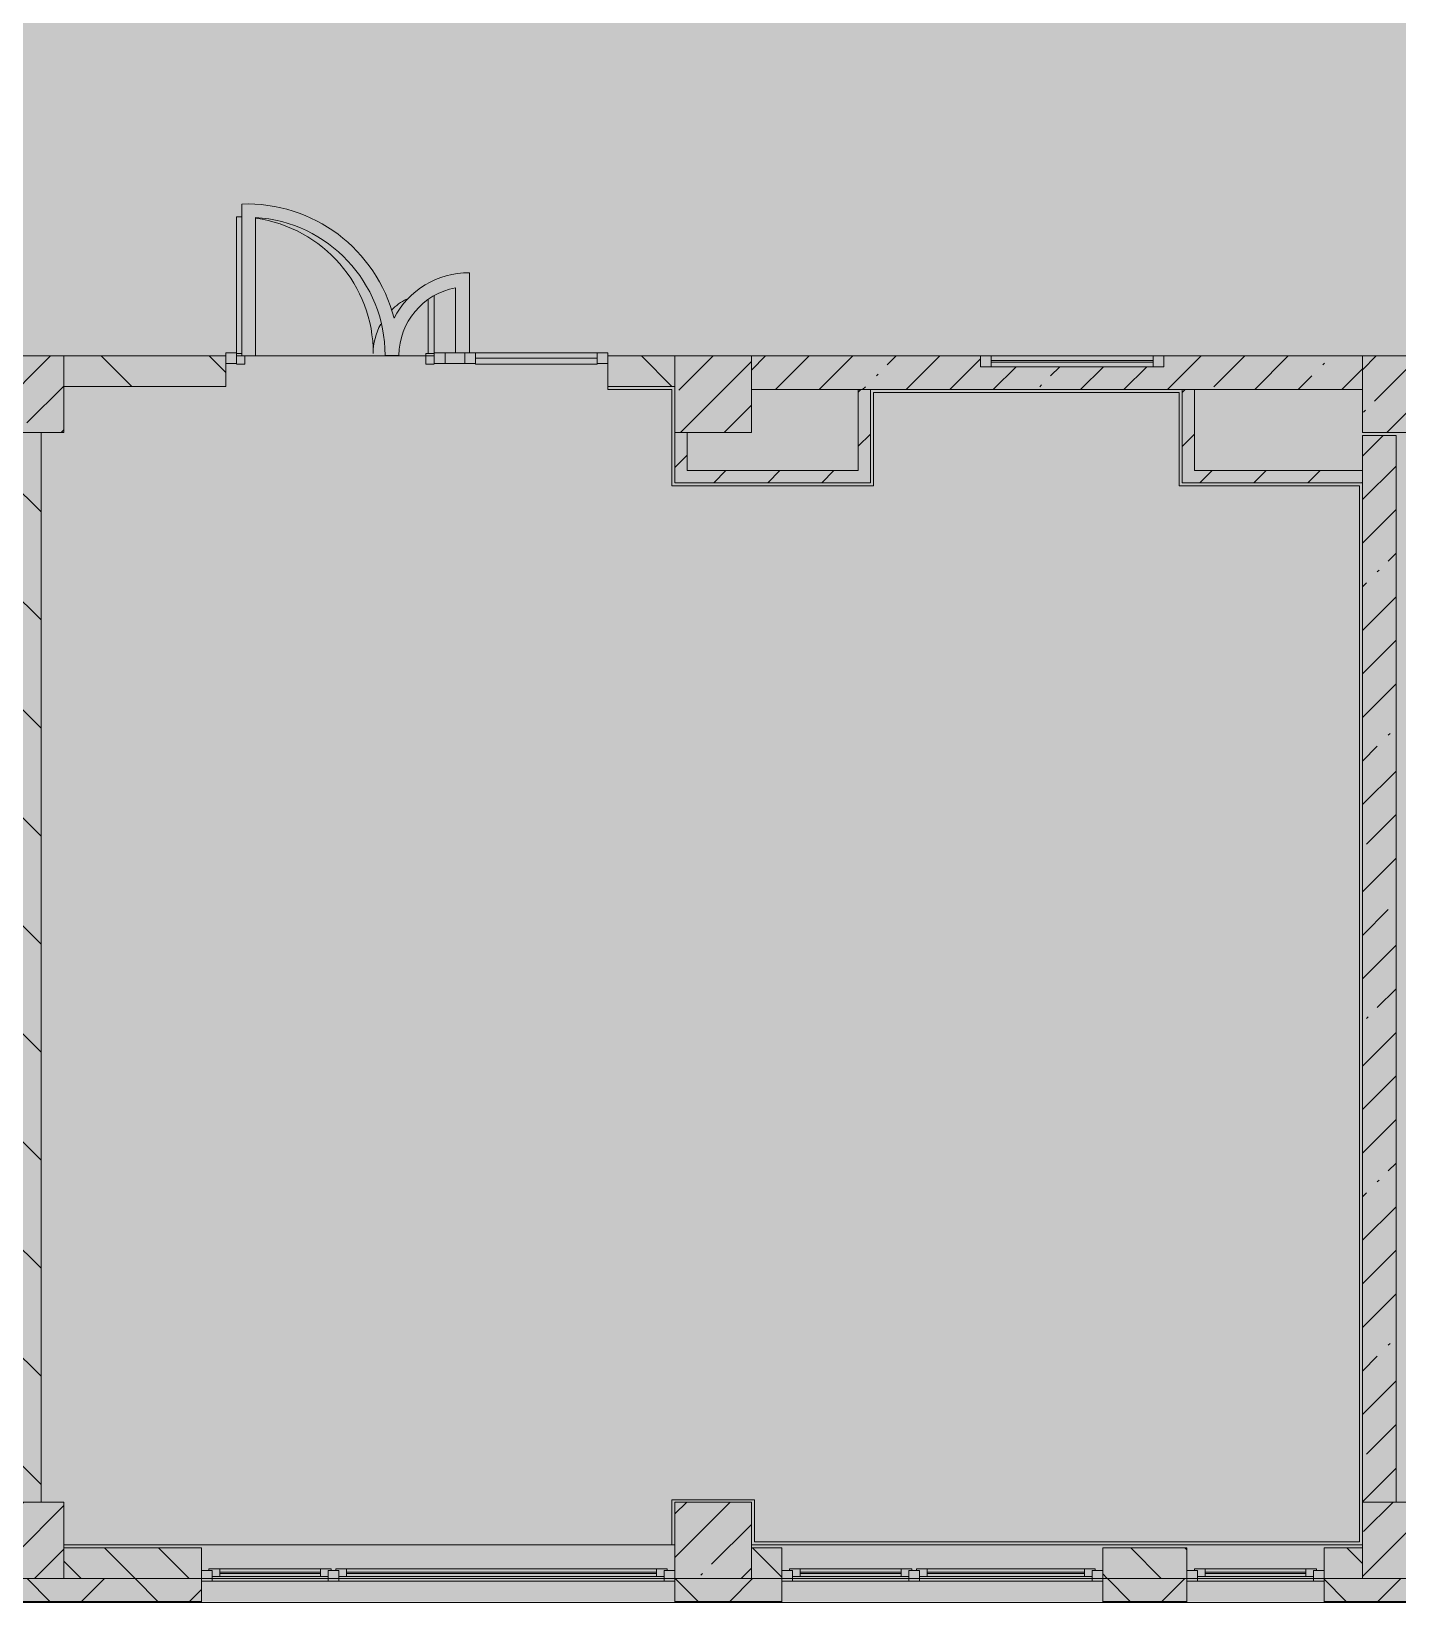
# Model space of a CAD drawing. Header units: millimetres. Extents: x 35355 to 234366, y -8553 to 29000.
# Drawn here: x 164054 to 172996, y -258 to 10024 of the extents above; entities that cross this region are included whole.
import ezdxf

# ---------------------------------------------------------------- set-up
doc = ezdxf.new("R2010")
doc.units = ezdxf.units.MM
doc.layers.add('A-DETL-GENF-2', color=7, linetype='Continuous', lineweight=9, true_color=0xc0c0c0, transparency=0.4)
for name, color, linetype, lineweight, true_color in [('A-DETL-GENF-4', 7, 'Continuous', 5, 0xb7b7b7), ('A-DOOR-4', 7, 'Continuous', 5, 0xe2e2e2), ('A-DOOR-5', 7, 'Continuous', 5, 0xb7b7b7), ('A-FLOR-1', 7, 'Continuous', 5, 0xb7b7b7), ('A-GLAZ-3', 7, 'Continuous', 5, 0x737373), ('A-GLAZ-CURT-2', 7, 'Continuous', 5, 0x737373), ('A-GLAZ-CWMG-2', 7, 'Continuous', 5, 0x737373), ('A-WALL-3', 7, 'Continuous', 5, 0x737373), ('A-WALL-4', 7, 'Continuous', 9, 0x737373), ('I-WALL-2', 7, 'Continuous', 5, 0x737373), ('S-COLS-2', 7, 'Continuous', 5, 0x737373)]:
    doc.layers.add(name, color=color, linetype=linetype, lineweight=lineweight, true_color=true_color)
for name, color, linetype, lineweight in [('A-GLAZ-CURT-3', 7, 'Continuous', 5), ('A-WALL', 7, 'Continuous', 9), ('A-WALL-2', 7, 'Continuous', 5), ('I-WALL-3', 7, 'Continuous', 5), ('S-COLS-1', 7, 'Continuous', 5)]:
    doc.layers.add(name, color=color, linetype=linetype, lineweight=lineweight)
pattern_1 = [(45, (107356.5, 0), (-285.1231, 285.1231), []), (45, (107641.6, 0), (-285.1231, 285.1231), [504.031, -100.806, 16.764, -84.042])]
pattern_2 = [(135, (107356.5, 0), (-353.5534, -353.5534), [])]
pattern_3 = [(45, (107356.5, 0), (-176.7767, 176.7767), [])]

# ---------------------------------------------------------------- blocks, each defined once
blk = doc.blocks.new('BSC_Колонна _Прямоугольная - 500х500-V55-3_6_2_птичка')
at = {"layer": 'S-COLS-1'}
h = blk.add_hatch(dxfattribs=at)
h.set_pattern_fill('FP_78', color=256, style=0, pattern_type=2)
h.set_pattern_definition([(45, (-61160, -7650), (-285.1231, 285.1231), []), (45, (-60874.88, -7650), (-285.123, 285.123), [504.031, -100.806, 16.764, -84.042])])
h.paths.add_polyline_path([(250, -250), (250, 250), (-250, 250), (-250, -250)])
at = {"layer": 'S-COLS-2'}
for p, q in [((250, 250), (-250, 250)), ((-250, 250), (-250, -250)), ((250, -250), (250, 250)), ((-250, -250), (250, -250))]:
    blk.add_line(p, q, dxfattribs=at)
blk = doc.blocks.new('BSC_Колонна _Прямоугольная - 500х500-V62-3_6_2_птичка')
at = {"layer": 'S-COLS-1'}
h = blk.add_hatch(dxfattribs=at)
h.set_pattern_fill('FP_85', color=256, style=0, pattern_type=2)
h.set_pattern_definition([(45, (-61160, -150), (-285.123, 285.123), []), (45, (-60874.88, -150), (-285.123, 285.123), [504.031, -100.806, 16.764, -84.042])])
h.paths.add_polyline_path([(250, -250), (250, 250), (-250, 250), (-250, -250)])
at = {"layer": 'S-COLS-2'}
for p, q in [((250, 250), (-250, 250)), ((-250, 250), (-250, -250)), ((250, -250), (250, 250)), ((-250, -250), (250, -250))]:
    blk.add_line(p, q, dxfattribs=at)
blk = doc.blocks.new('BSC_Колонна _Прямоугольная - 500х500-V63-3_6_2_птичка')
at = {"layer": 'S-COLS-1'}
h = blk.add_hatch(dxfattribs=at)
h.set_pattern_fill('FP_86', color=256, style=0, pattern_type=2)
h.set_pattern_definition([(45, (-65660, -150), (-285.1231, 285.1231), []), (45, (-65374.88, -150), (-285.1231, 285.1231), [504.031, -100.806, 16.764, -84.042])])
h.paths.add_polyline_path([(250, -250), (250, 250), (-250, 250), (-250, -250)])
at = {"layer": 'S-COLS-2'}
for p, q in [((250, 250), (-250, 250)), ((-250, 250), (-250, -250)), ((250, -250), (250, 250)), ((-250, -250), (250, -250))]:
    blk.add_line(p, q, dxfattribs=at)
blk = doc.blocks.new('BSC_Колонна _Прямоугольная - 500х500-V66-3_6_2_птичка')
at = {"layer": 'S-COLS-1'}
h = blk.add_hatch(dxfattribs=at)
h.set_pattern_fill('FP_89', color=256, style=0, pattern_type=2)
h.set_pattern_definition([(45, (-65660, -7650), (-285.1231, 285.1231), []), (45, (-65374.88, -7650), (-285.1231, 285.1231), [504.031, -100.806, 16.764, -84.042])])
h.paths.add_polyline_path([(250, -250), (250, 22), (220, 22), (220, 30), (250, 30), (250, 250), (-250, 250), (-250, -250), (220, -250)])
at = {"layer": 'S-COLS-2'}
for p, q in [((220, 250), (-250, 250)), ((-250, 250), (-250, -250)), ((250, -250), (250, 22)), ((-250, -250), (250, -250))]:
    blk.add_line(p, q, dxfattribs=at)
blk = doc.blocks.new('BSC_Колонна _Прямоугольная - 500х500-V74-3_6_2_птичка')
at = {"layer": 'S-COLS-1'}
h = blk.add_hatch(dxfattribs=at)
h.set_pattern_fill('FP_106', color=256, style=0, pattern_type=2)
h.set_pattern_definition([(45, (-56660, -150), (-285.123, 285.123), []), (45, (-56374.88, -150), (-285.123, 285.123), [504.031, -100.806, 16.764, -84.042])])
h.paths.add_polyline_path([(-250, -250), (250, -250), (250, 250), (-250, 250), (-250, 81)])
at = {"layer": 'S-COLS-2'}
for p, q in [((250, 250), (-250, 250)), ((-250, 250), (-250, -250)), ((250, -250), (250, 250)), ((-250, -250), (250, -250))]:
    blk.add_line(p, q, dxfattribs=at)
blk = doc.blocks.new('BSC_Колонна _Прямоугольная - 500х500-V75-3_6_2_птичка')
at = {"layer": 'S-COLS-1'}
h = blk.add_hatch(dxfattribs=at)
h.set_pattern_fill('FP_107', color=256, style=0, pattern_type=2)
h.set_pattern_definition([(45, (-56660, -7650), (-285.123, 285.123), []), (45, (-56374.88, -7650), (-285.123, 285.123), [504.031, -100.806, 16.764, -84.042])])
h.paths.add_polyline_path([(-250, -250), (250, -250), (250, 250), (-250, 250)])
at = {"layer": 'S-COLS-2'}
for p, q in [((250, 250), (-250, 250)), ((-250, 250), (-250, -250)), ((250, -250), (250, 250)), ((-250, -250), (250, -250))]:
    blk.add_line(p, q, dxfattribs=at)
blk = doc.blocks.new('120_Окно_СКБ_2Ст - 120_Окно_СКБ_2Ст 3100х2500 _мал_створка слева_ 2-22446355-3_6_2_птичка')
at = {"layer": 'A-GLAZ-3'}
for p, q in [((-1550, -127), (-1550, -57)), ((-1550, -57), (-1480, -57)), ((1550, -57), (-1550, -57)), ((-1480, -57), (-1480, -127)), ((650, -87), (-1480, -87)), ((-1480, -87), (-1480, -127)), ((-1430, -137), (-1430, -87)), ((600, -137), (600, -87)), ((650, -127), (650, -57)), ((650, -57), (720, -57)), ((650, -127), (650, -87)), ((720, -57), (720, -127)), ((1480, -87), (720, -87)), ((720, -87), (720, -127)), ((770, -137), (770, -87)), ((1430, -137), (1430, -87)), ((1480, -127), (1480, -57)), ((1480, -57), (1550, -57)), ((1480, -127), (1480, -87)), ((1550, -57), (1550, -127)), ((-1480, -127), (-1550, -127)), ((-1550, -127), (-1500, -127)), ((-1480, -127), (-1500, -127)), ((-1500, -127), (-1500, -137)), ((-1500, -137), (670, -137)), ((670, -137), (-1500, -137)), ((-1430, -107), (600, -107)), ((600, -117), (-1430, -117)), ((720, -127), (650, -127)), ((670, -127), (650, -127)), ((670, -127), (700, -127)), ((670, -137), (670, -127)), ((720, -127), (700, -127)), ((700, -127), (700, -137)), ((700, -137), (1500, -137)), ((1500, -137), (700, -137)), ((770, -107), (1430, -107)), ((1430, -117), (770, -117)), ((1550, -127), (1480, -127)), ((1500, -127), (1480, -127)), ((1500, -127), (1550, -127)), ((1500, -137), (1500, -127))]:
    blk.add_line(p, q, dxfattribs=at)
blk = doc.blocks.new('120_Окно_СКБ_1Ст - 120_Окно_СКБ_1Ст 900х2500_h_-V81-3_6_2_птичка')
at = {"layer": 'A-GLAZ-3'}
for p, q in [((-450, -127), (-450, -57)), ((-450, -57), (-380, -57)), ((450, -57), (-450, -57)), ((-380, -57), (-380, -127)), ((380, -87), (-380, -87)), ((-380, -87), (-380, -127)), ((-330, -137), (-330, -87)), ((330, -137), (330, -87)), ((380, -127), (380, -57)), ((380, -57), (450, -57)), ((380, -127), (380, -87)), ((450, -57), (450, -127)), ((-380, -127), (-450, -127)), ((-450, -127), (-400, -127)), ((-380, -127), (-400, -127)), ((-400, -127), (-400, -137)), ((-400, -137), (400, -137)), ((400, -137), (-400, -137)), ((-330, -107), (330, -107)), ((330, -117), (-330, -117)), ((450, -127), (380, -127)), ((400, -127), (380, -127)), ((400, -127), (450, -127)), ((400, -137), (400, -127))]:
    blk.add_line(p, q, dxfattribs=at)
blk = doc.blocks.new('120_Окно_СКБ_2Ст - 120_Окно_СКБ_2Ст 2100х2400 _мал створка справа_-V82-3_6_2_птичка')
at = {"layer": 'A-GLAZ-3'}
for p, q in [((-1050, -127), (-1050, -57)), ((-1050, -57), (-980, -57)), ((1050, -57), (-1050, -57)), ((-980, -57), (-980, -127)), ((150, -87), (-980, -87)), ((-980, -87), (-980, -127)), ((-930, -137), (-930, -87)), ((100, -137), (100, -87)), ((150, -127), (150, -57)), ((150, -57), (220, -57)), ((150, -127), (150, -87)), ((220, -57), (220, -127)), ((980, -87), (220, -87)), ((220, -87), (220, -127)), ((270, -137), (270, -87)), ((930, -137), (930, -87)), ((980, -127), (980, -57)), ((980, -57), (1050, -57)), ((980, -127), (980, -87)), ((1050, -57), (1050, -127)), ((-980, -127), (-1050, -127)), ((-1050, -127), (-1000, -127)), ((-980, -127), (-1000, -127)), ((-1000, -127), (-1000, -137)), ((-1000, -137), (170, -137)), ((170, -137), (-1000, -137)), ((-930, -107), (100, -107)), ((100, -117), (-930, -117)), ((220, -127), (150, -127)), ((170, -127), (150, -127)), ((170, -127), (200, -127)), ((170, -137), (170, -127)), ((220, -127), (200, -127)), ((200, -127), (200, -137)), ((200, -137), (1000, -137)), ((1000, -137), (200, -137)), ((270, -107), (930, -107)), ((930, -117), (270, -117)), ((1050, -127), (980, -127)), ((1000, -127), (980, -127)), ((1000, -127), (1050, -127)), ((1000, -137), (1000, -127))]:
    blk.add_line(p, q, dxfattribs=at)
blk = doc.blocks.new('Прямоугольный импост - 50 x 70 мм-V212-3_6_2_птичка')
at = {"layer": 'A-GLAZ-CWMG-2'}
for p, q in [((-70, 35), (0, 35)), ((-70, -35), (-70, 35)), ((0, 35), (0, -35)), ((0, -35), (-70, -35))]:
    blk.add_line(p, q, dxfattribs=at)
blk = doc.blocks.new('Дверь_Витражная_остекление_ - ДВН_ДАО_Главный вход_1200 в свету-V221-3_6_2_птичка')
at = {"layer": 'A-DOOR-4'}
for points in [[(-647, 30), (-613, 35), (-613, 925), (-647, 921), (-647, 35)], [(607, 30), (647, 35), (647, 410), (607, 378), (607, 35)]]:
    blk.add_hatch(color=256, dxfattribs=at).paths.add_polyline_path(points)
at = {"layer": 'A-DETL-GENF-4'}
for p, q in [((-613, 925), (-647, 925)), ((-647, 925), (-647, 35)), ((607, 384), (607, 30)), ((647, 35), (647, 410)), ((-647, 30), (-613, 30)), ((-613, 30), (-647, 30)), ((-592, -40), (-592, 14)), ((592, -40), (592, 30)), ((592, 30), (647, 30)), ((607, 30), (647, 30)), ((-647, -40), (-592, -40)), ((647, -40), (592, -40))]:
    blk.add_line(p, q, dxfattribs=at)
at = {"layer": 'A-DOOR-5'}
for p, q in [((-647, 925), (-647, 35)), ((647, 410), (647, 35))]:
    blk.add_line(p, q, dxfattribs=at)
for centre, radius, start, end in [((-647, 30), 895, 87.7864, 90), ((-647, 30), 895, 360, 81.929), ((647, 30), 400, 116.9009, 134.5716), ((647, 30), 400, 151.2391, 180)]:
    blk.add_arc(centre, radius, start, end, dxfattribs=at)
blk = doc.blocks.new('Системная панель - Стемалит - 40мм-V214-3_6_2_птичка')
at = {"layer": 'A-GLAZ-CURT-2'}
for p, q in [((65, 35), (-65, 35)), ((-65, 35), (-65, -35)), ((65, -35), (65, 35)), ((-65, -35), (65, -35))]:
    blk.add_line(p, q, dxfattribs=at)
blk = doc.blocks.new('Прямоугольный импост - 50 x 70 мм-V215-3_6_2_птичка')
at = {"layer": 'A-GLAZ-CWMG-2'}
for p, q in [((-35, 35), (35, 35)), ((-35, -35), (-35, 35)), ((35, 35), (35, -35)), ((35, -35), (-35, -35))]:
    blk.add_line(p, q, dxfattribs=at)
blk = doc.blocks.new('Прямоугольный импост - 50 x 70 мм-V216-3_6_2_птичка')
at = {"layer": 'A-GLAZ-CWMG-2'}
for p, q in [((0, 35), (-70, 35)), ((-70, 35), (-70, -35)), ((0, -35), (0, 35)), ((-70, -35), (0, -35))]:
    blk.add_line(p, q, dxfattribs=at)
blk = doc.blocks.new('Системная панель - Стекло - 40мм-V222-3_6_2_птичка')
at = {"layer": 'A-GLAZ-CURT-3'}
h = blk.add_hatch(dxfattribs=at)
h.set_pattern_fill('FP_180', color=256, style=0, pattern_type=2)
h.set_pattern_definition([(45, (-60502.5, -7385.7), (-1414.214, 1414.214), [1000, -3000]), (45, (-61502.5, -7885.7), (-1414.214, 1414.214), [3000, -1000]), (45, (-59502.5, -8385.7), (-1414.214, 1414.214), [1000, -3000])])
h.paths.add_polyline_path([(398, -40), (398, 0), (-398, 0), (-398, -40), (-339, -40)])
at = {"layer": 'A-GLAZ-CURT-2'}
for p, q in [((398, 0), (-398, 0)), ((-398, 0), (-398, -40)), ((398, -40), (398, 0)), ((-398, -40), (398, -40))]:
    blk.add_line(p, q, dxfattribs=at)
blk = doc.blocks.new('Прямоугольный импост - 50 x 70 мм-V218-3_6_2_птичка')
at = {"layer": 'A-GLAZ-CWMG-2'}
for p, q in [((-35, 35), (35, 35)), ((-35, -35), (-35, 35)), ((35, 35), (35, -35)), ((35, -35), (-35, -35))]:
    blk.add_line(p, q, dxfattribs=at)
blk = doc.blocks.new('Прямоугольный импост - 50 x 70 мм-V219-3_6_2_птичка')
at = {"layer": 'A-GLAZ-CWMG-2'}
blk.add_line((42060, 7920), (41265, 7920), dxfattribs=at)
blk = doc.blocks.new('120_Окно_СКБ_1Ст - 120_Окно_СКБ_1Ст 400х1200 EI30-V225-3_6_2_птичка')
at = {"layer": 'A-GLAZ-3'}
for p, q in [((-600, 40), (-600, 110)), ((-600, 110), (-530, 110)), ((600, 110), (-600, 110)), ((-530, 110), (-530, 40)), ((530, 40), (530, 110)), ((530, 110), (600, 110)), ((600, 110), (600, 40)), ((-530, 40), (-600, 40)), ((-600, 40), (600, 40)), ((530, 80), (-530, 80)), ((530, 70), (-530, 70)), ((600, 40), (530, 40))]:
    blk.add_line(p, q, dxfattribs=at)

msp = doc.modelspace()

# ---------------------------------------------------------------- hatches: boundary and pattern name
at = {"layer": 'A-DETL-GENF-2'}
msp.add_hatch(color=256, dxfattribs=at).paths.add_polyline_path([(178205.9, -251.7), (183206.5, -251.7), (183206.5, 3288.3), (191926.5, 3288.3), (191926.5, 27348.3), (149266.5, 27348.3), (149266.5, 23888.3), (145666.6, 23888.3), (145666.6, -251.7), (177273.7, -251.7)])
at = {"layer": 'A-WALL-2'}
h = msp.add_hatch(dxfattribs=at)
h.set_pattern_fill('FP_97', color=256, style=0, pattern_type=2)
h.set_pattern_definition([(135, (107356.5, 0), (-176.7767, -176.7767), [])])
h.paths.add_polyline_path([(172612.8, -100), (172766.5, -100), (172766.5, 100), (172516.5, 100), (172516.5, -100)])
h.paths.add_polyline_path([(168966.5, -100), (168966.5, 100), (168766.5, 100), (168766.5, -100), (168884.1, -100)])
h.paths.add_polyline_path([(171066.5, -100), (171616.5, -100), (171616.5, 100), (171066.5, 100)])
h.paths.add_polyline_path([(158366.5, -100), (158366.5, 100), (157616.5, 100), (157616.5, -100)])
h.paths.add_polyline_path([(159766.5, -100), (160016.5, -100), (160016.5, 100), (159766.5, 100), (159766.5, 33.3)])
h.paths.add_polyline_path([(162116.5, -100), (162866.5, -100), (162866.5, 100), (162116.5, 100)])
h.paths.add_polyline_path([(155516.5, -100), (155516.5, 100), (155266.5, 100), (155266.5, -100)])
h.paths.add_polyline_path([(164266.5, -100), (165166.5, -100), (165166.5, 100), (164266.5, 100), (164266.5, -52.2)])
h.paths.add_polyline_path([(149116.5, -100), (149116.5, 100), (148496.5, 100), (148496.5, -100)])
h.paths.add_polyline_path([(151172.6, -100), (151666.5, -100), (151666.5, 100), (150766.5, 100), (150766.5, -100)])
h.paths.add_polyline_path([(145846.5, -100), (145896.5, -100), (145896.5, 100), (145846.5, 100)])
h.paths.add_polyline_path([(150016.5, -100), (150266.5, -100), (150266.5, 100), (150016.5, 100)])
h = msp.add_hatch(dxfattribs=at)
h.set_pattern_fill('FP_99', color=256, style=0, pattern_type=2)
h.set_pattern_definition([(45, (107356.5, 0), (-353.5534, 353.5534), []), (135, (107356.5, 0), (-353.5534, -353.5534), [])])
h.paths.add_polyline_path([(183056.5, -250), (183056.5, -100), (178916.5, -100), (178916.5, -250), (182866.8, -250)])
h.paths.add_polyline_path([(168966.5, -250), (168966.5, -100), (168266.5, -100), (168266.5, -250), (168884.1, -250)])
h.paths.add_polyline_path([(171066.5, -250), (171616.5, -250), (171616.5, -100), (171066.5, -100)])
h.paths.add_polyline_path([(173266.5, -250), (173516.5, -250), (173516.5, -100), (172516.5, -100), (172516.5, -250), (172766.5, -250)])
h.paths.add_polyline_path([(177273.7, -250), (178016.5, -250), (178016.5, -100), (174416.5, -100), (174416.5, -250), (175409.3, -250)])
h.paths.add_polyline_path([(165166.5, -250), (165166.5, -100), (163983.6, -100), (163983.6, -250), (165155.3, -250)])
at = {"layer": 'I-WALL-3'}
h = msp.add_hatch(dxfattribs=at)
h.set_pattern_fill('FP_98', color=256, style=0, pattern_type=2)
h.set_pattern_definition(pattern_2)
h.paths.add_polyline_path([(167951.9, 7700), (168266.5, 7700), (168266.5, 7900), (167826.5, 7900), (167826.5, 7700)])
h.paths.add_polyline_path([(164266.5, 7700), (165326.5, 7700), (165326.5, 7900), (164266.5, 7900)])
h = msp.add_hatch(dxfattribs=at)
h.set_pattern_fill('FP_95', color=256, style=0, pattern_type=2)
h.set_pattern_definition(pattern_1)
h.paths.add_polyline_path([(171586.5, 7680), (172766.5, 7680), (172766.5, 7900), (171466.5, 7900), (171466.5, 7830), (170266.5, 7830), (170266.5, 7900), (168766.5, 7900), (168766.5, 7680), (169816.2, 7680)])
h = msp.add_hatch(dxfattribs=at)
h.set_pattern_fill('FP_100', color=256, style=0, pattern_type=2)
h.set_pattern_definition(pattern_3)
h.paths.add_polyline_path([(169546.5, 7150), (169546.5, 7680), (169466.5, 7680), (169466.5, 7150)])
h = msp.add_hatch(dxfattribs=at)
h.set_pattern_fill('FP_100', color=256, style=0, pattern_type=2)
h.set_pattern_definition(pattern_3)
h.paths.add_polyline_path([(171666.5, 7070), (171666.5, 7680), (171586.5, 7680), (171586.5, 7070)])
h = msp.add_hatch(dxfattribs=at)
h.set_pattern_fill('FP_98', color=256, style=0, pattern_type=2)
h.set_pattern_definition(pattern_2)
h.paths.add_polyline_path([(163917.2, 400), (164117.2, 400), (164117.2, 7400), (163917.2, 7400), (163917.2, 809.6)])
h = msp.add_hatch(dxfattribs=at)
h.set_pattern_fill('FP_100', color=256, style=0, pattern_type=2)
h.set_pattern_definition(pattern_3)
h.paths.add_polyline_path([(168346.5, 7150), (168346.5, 7400), (168266.5, 7400), (168266.5, 7150)])
h = msp.add_hatch(dxfattribs=at)
h.set_pattern_fill('FP_95', color=256, style=0, pattern_type=2)
h.set_pattern_definition(pattern_1)
h.paths.add_polyline_path([(172766.5, 400), (172986.5, 400), (172986.5, 7380), (172766.5, 7380), (172766.5, 809.6)])
h = msp.add_hatch(dxfattribs=at)
h.set_pattern_fill('FP_100', color=256, style=0, pattern_type=2)
h.set_pattern_definition(pattern_3)
h.paths.add_polyline_path([(168266.5, 7070), (169546.5, 7070), (169546.5, 7150), (168266.5, 7150)])
h = msp.add_hatch(dxfattribs=at)
h.set_pattern_fill('FP_100', color=256, style=0, pattern_type=2)
h.set_pattern_definition(pattern_3)
h.paths.add_polyline_path([(172766.5, 7070), (172766.5, 7150), (171666.5, 7150), (171666.5, 7070), (171680.6, 7070)])

# ---------------------------------------------------------------- linework, layer by layer
at = {"layer": 'A-FLOR-1'}
for p, q in [((165430.5, 8894.4), (165430.5, 7900)), ((165520.5, 7900), (165520.5, 8806.8)), ((166920.7, 7920.7), (166920.7, 8443.9)), ((166830.7, 8346.4), (166830.7, 7920.7)), ((165430.5, 7900), (165396.5, 7900)), ((165430.5, 7900), (165520.5, 7900)), ((166691.5, 7900), (165520.5, 7900)), ((166369.1, 7903.5), (166459.2, 7903.5)), ((167826.5, 7680), (167826.5, 7700)), ((168246.5, 7680), (167826.5, 7680)), ((168246.5, 7050), (168246.5, 7680)), ((171566.5, 7660), (169566.5, 7660)), ((169566.5, 7660), (169566.5, 7050)), ((171566.5, 7050), (171566.5, 7660)), ((169566.5, 7050), (168246.5, 7050)), ((172746.5, 7050), (171566.5, 7050)), ((172746.5, 140), (172746.5, 7050)), ((168246.5, 120), (168246.5, 415)), ((168246.5, 415), (168786.5, 415)), ((168786.5, 415), (168786.5, 140)), ((168786.5, 140), (172746.5, 140))]:
    msp.add_line(p, q, dxfattribs=at)
for centre, radius, start, end in [((165464.2, 7900), 995, 14.33829, 91.93805), ((165464.1, 7903.5), 905, 360, 86.42904), ((166913.2, 7900), 544, 89.21005, 153.06648), ((166913.2, 7900), 454, 100.46985, 179.55829)]:
    msp.add_arc(centre, radius, start, end, dxfattribs=at)
at = {"layer": 'A-WALL'}
for p, q in [((163766.5, -253), (165166.5, -253)), ((168266.5, -253), (168966.5, -253)), ((171066.5, -253), (171616.5, -253)), ((172516.5, -253), (173516.5, -253))]:
    msp.add_line(p, q, dxfattribs=at)
at = {"layer": 'A-WALL-2'}
for q in [(157616.5, -258), (183214.5, -258)]:
    msp.add_line((172516.5, -258), q, dxfattribs=at)
at = {"layer": 'A-WALL-3'}
for p, q in [((165166.5, 100), (164266.5, 100)), ((165166.5, -258), (165166.5, 100)), ((168966.5, 100), (168766.5, 100)), ((168966.5, -258), (168966.5, 100)), ((171616.5, 100), (171066.5, 100)), ((171066.5, 100), (171066.5, -258)), ((171616.5, -258), (171616.5, 100)), ((172766.5, 100), (172516.5, 100)), ((172516.5, 100), (172516.5, -258)), ((165166.5, -100), (168266.5, -100)), ((168266.5, -100), (168266.5, -258)), ((168966.5, -100), (171066.5, -100)), ((171616.5, -100), (172516.5, -100))]:
    msp.add_line(p, q, dxfattribs=at)
at = {"layer": 'A-WALL-4'}
for p, q in [((169546.5, 7680), (169466.5, 7680)), ((171666.5, 7680), (171586.5, 7680)), ((172766.5, 7070), (172766.5, 7150)), ((164266.5, -100), (165166.5, -100)), ((168766.5, -100), (168966.5, -100)), ((171066.5, -100), (171616.5, -100)), ((172766.5, -100), (172516.5, -100)), ((163766.5, -250), (165166.5, -250)), ((168266.5, -250), (168966.5, -250)), ((171066.5, -250), (171616.5, -250)), ((172516.5, -250), (173516.5, -250))]:
    msp.add_line(p, q, dxfattribs=at)
at = {"layer": 'I-WALL-2'}
for p, q in [((165326.5, 7900), (164266.5, 7900)), ((165326.5, 7700), (165326.5, 7900)), ((168266.5, 7900), (167826.5, 7900)), ((167826.5, 7900), (167826.5, 7700)), ((170266.5, 7900), (168766.5, 7900)), ((172766.5, 7900), (171466.5, 7900)), ((164266.5, 7700), (165326.5, 7700)), ((167826.5, 7700), (168266.5, 7700)), ((168766.5, 7680), (169466.5, 7680)), ((169466.5, 7680), (169466.5, 7150)), ((169546.5, 7070), (169546.5, 7680)), ((169546.5, 7680), (171586.5, 7680)), ((171586.5, 7680), (171586.5, 7070)), ((171666.5, 7150), (171666.5, 7680)), ((171666.5, 7680), (172766.5, 7680)), ((164117.2, 400), (164117.2, 7400)), ((168266.5, 7400), (168266.5, 7070)), ((168346.5, 7150), (168346.5, 7400)), ((172766.5, 7380), (172766.5, 7150)), ((172986.5, 7380), (172766.5, 7380)), ((172986.5, 400), (172986.5, 7380)), ((169466.5, 7150), (168346.5, 7150)), ((172766.5, 7150), (171666.5, 7150)), ((168266.5, 7070), (169546.5, 7070)), ((171586.5, 7070), (172766.5, 7070)), ((172766.5, 7070), (172766.5, 400)), ((164266.5, 120), (168266.5, 120)), ((168766.5, 120), (172766.5, 120))]:
    msp.add_line(p, q, dxfattribs=at)

# ---------------------------------------------------------------- block references
at = {"layer": 'A-DOOR-5'}
msp.add_blockref('Дверь_Витражная_остекление_ - ДВН_ДАО_Главный вход_1200 в свету-V221-3_6_2_птичка', (166044, 7885.7), dxfattribs=at)
at = {"layer": 'A-GLAZ-3'}
msp.add_blockref('120_Окно_СКБ_1Ст - 120_Окно_СКБ_1Ст 400х1200 EI30-V225-3_6_2_птичка', (170866.5, 7790), dxfattribs=at)
at = {"layer": 'A-GLAZ-3', "rotation": 180}
for name, p in [('120_Окно_СКБ_2Ст - 120_Окно_СКБ_2Ст 3100х2500 _мал_створка слева_ 2-22446355-3_6_2_птичка', (166716.5, -175)), ('120_Окно_СКБ_2Ст - 120_Окно_СКБ_2Ст 2100х2400 _мал створка справа_-V82-3_6_2_птичка', (170016.5, -175)), ('120_Окно_СКБ_1Ст - 120_Окно_СКБ_1Ст 900х2500_h_-V81-3_6_2_птичка', (172066.5, -175))]:
    msp.add_blockref(name, p, dxfattribs=at)
at = {"layer": 'A-GLAZ-CURT-2'}
for name, p in [('Системная панель - Стемалит - 40мм-V214-3_6_2_птичка', (166826.5, 7885.7)), ('Системная панель - Стекло - 40мм-V222-3_6_2_птичка', (167359, 7885.7))]:
    msp.add_blockref(name, p, dxfattribs=at)
at = {"layer": 'A-GLAZ-CWMG-2', "rotation": 180}
msp.add_blockref('Прямоугольный импост - 50 x 70 мм-V216-3_6_2_птичка', (165326.5, 7885.7), dxfattribs=at)
at = {"layer": 'A-GLAZ-CWMG-2', "extrusion": (0, 0, -1), "rotation": 180}
for name, p in [('Прямоугольный импост - 50 x 70 мм-V215-3_6_2_птичка', (-166726.5, 7885.7)), ('Прямоугольный импост - 50 x 70 мм-V218-3_6_2_птичка', (-166926.5, 7885.7)), ('Прямоугольный импост - 50 x 70 мм-V212-3_6_2_птичка', (-167826.5, 7885.7))]:
    msp.add_blockref(name, p, dxfattribs=at)
at = {"layer": 'A-GLAZ-CWMG-2'}
msp.add_blockref('Прямоугольный импост - 50 x 70 мм-V219-3_6_2_птичка', (125696.5, 0.7), dxfattribs=at)
at = {"layer": 'S-COLS-2'}
for name, p in [('BSC_Колонна _Прямоугольная - 500х500-V75-3_6_2_птичка', (164016.5, 7650)), ('BSC_Колонна _Прямоугольная - 500х500-V55-3_6_2_птичка', (168516.5, 7650)), ('BSC_Колонна _Прямоугольная - 500х500-V66-3_6_2_птичка', (173016.5, 7650)), ('BSC_Колонна _Прямоугольная - 500х500-V74-3_6_2_птичка', (164016.5, 150)), ('BSC_Колонна _Прямоугольная - 500х500-V62-3_6_2_птичка', (168516.5, 150)), ('BSC_Колонна _Прямоугольная - 500х500-V63-3_6_2_птичка', (173016.5, 150))]:
    msp.add_blockref(name, p, dxfattribs=at)

doc.saveas('drawing.dxf')
